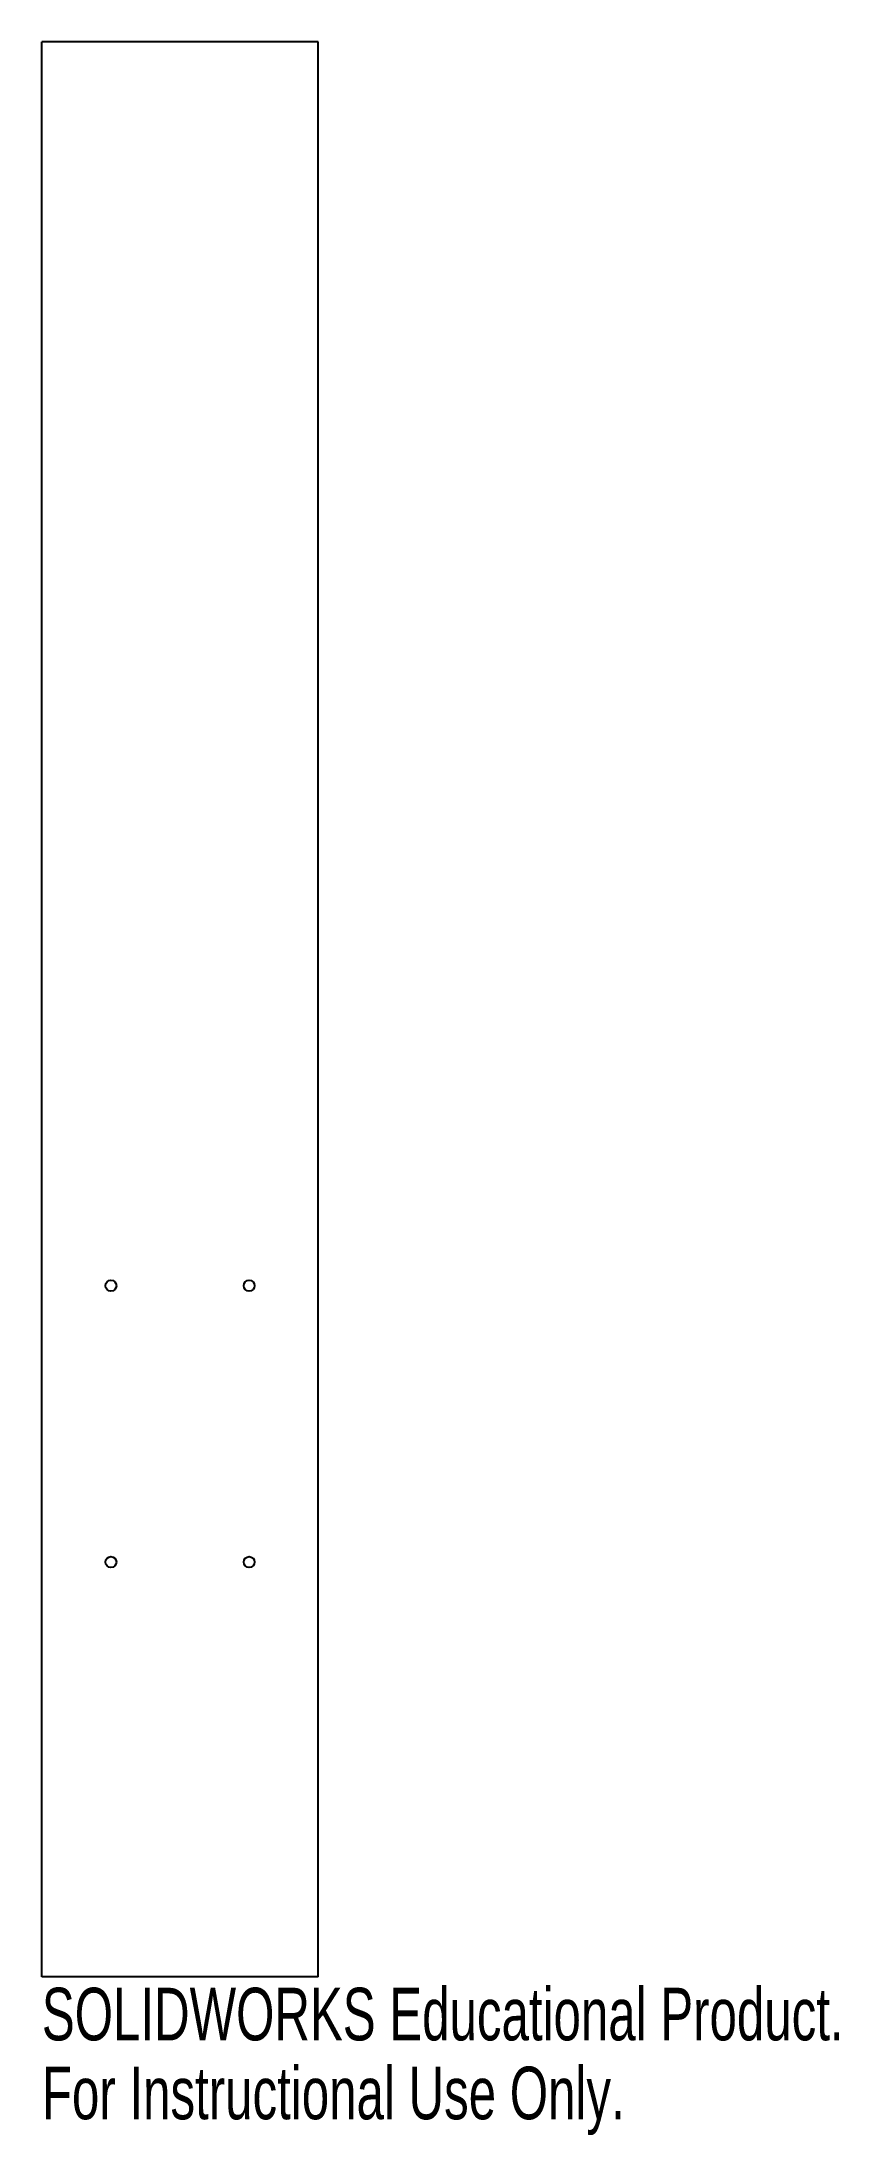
# Model space of a CAD drawing. Header units: inches. Extents: x -0.02 to 2.87, y -7.57 to 0.
import ezdxf

# ---------------------------------------------------------------- set-up
doc = ezdxf.new("R2010")
doc.units = ezdxf.units.IN
doc.header["$MEASUREMENT"] = 0
doc.styles.add('SLDTEXTSTYLE0', font='TXT', dxfattribs={"width": 0.7})

msp = doc.modelspace()

# ---------------------------------------------------------------- linework, layer by layer
at = {"color": 7, "linetype": 'Continuous', "lineweight": 25}
for p, q in [((0.981, 0), (-0.019, 0)), ((-0.019, -7), (-0.019, 0)), ((0.981, -7), (0.981, 0)), ((0.981, -7), (-0.019, -7))]:
    msp.add_line(p, q, dxfattribs=at)
for centre in [(0.231, -4.5), (0.731, -4.5), (0.231, -5.5), (0.731, -5.5)]:
    msp.add_circle(centre, 0.0197, dxfattribs=at)

# ---------------------------------------------------------------- texts
at = {"color": 7, "linetype": 'Continuous', "char_height": 0.1903, "attachment_point": 1, "style": 'SLDTEXTSTYLE0'}
for s, insert in [('SOLIDWORKS Educational Product.', (-0.019, -7.0401)), ('For Instructional Use Only.', (-0.019, -7.3256))]:
    msp.add_mtext(s, dxfattribs=dict(at, insert=insert))

doc.saveas('drawing.dxf')
